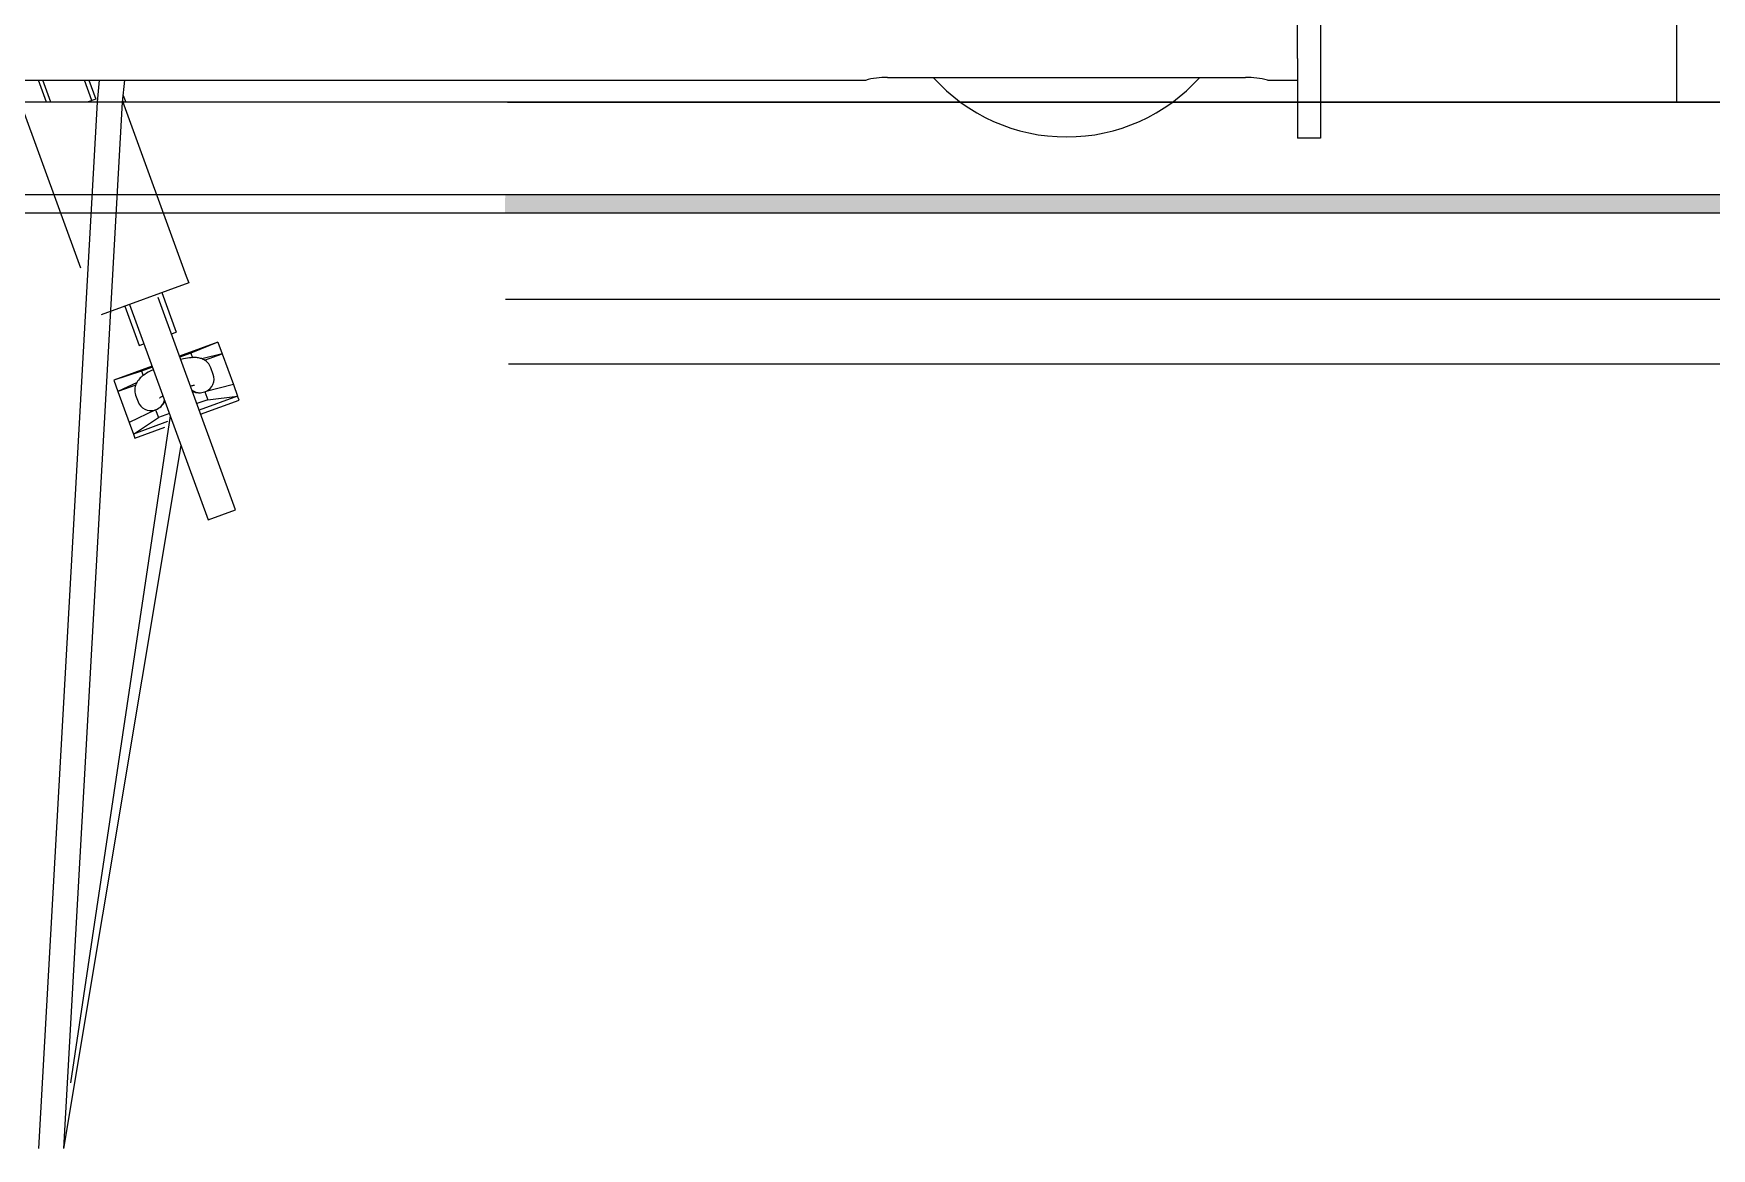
# Model space of a CAD drawing. Extents: x -599358 to 2865263, y -1062760 to 486533.
# Drawn here: x 1914712 to 1915502, y -664479 to -663954 of the extents above; entities that cross this region are included whole.
import ezdxf

# ---------------------------------------------------------------- set-up
doc = ezdxf.new("R2010")
doc.units = 0
for name, color, linetype in [('1', 7, 'Continuous'), ('A-LIN-V', 9, 'Continuous'), ('N010153-0000010', 7, 'Continuous'), ('N040301-0000177_', 7, 'Continuous'), ('N040413-0000113_', 7, 'Continuous'), ('N080101-0000215_', 7, 'Continuous'), ('N090101-0000023_', 7, 'Continuous'), ('主', 7, 'Continuous'), ('主梁佹爮鏉', 7, 'Continuous')]:
    doc.layers.add(name, color=color, linetype=linetype)

# ---------------------------------------------------------------- blocks, each defined once
blk = doc.blocks.new('23423wer')
at = {"layer": 'A-LIN-V'}
h = blk.add_hatch(color=1, dxfattribs=at)
h.dxf.hatch_style = 1
edge = h.paths.add_edge_path()
edge.add_spline(control_points=[(-1672257.2, 541877.1), (-1672257.17, 541879.23), (-1672257.14, 541881.36), (-1672257.1, 541883.5)], knot_values=[-38.32518, -38.32518, -38.32518, -38.32518, -31.932828, -31.932828, -31.932828, -31.932828], degree=3, periodic=0)
edge.add_line((-1672257.1, 541883.5), (-1672254.39, 541883.5))
edge.add_line((-1672254.39, 541883.5), (-1671666.48, 541883.5))
edge.add_line((-1671666.48, 541883.5), (-1671665.73, 541877.1))
edge.add_line((-1671665.73, 541877.1), (-1672257.2, 541877.1))
at = {"layer": '1', "color": 1, "linetype": 'Continuous'}
for p, q in [((-1672415.99, 541915.5), (-1672418.76, 541923.1)), ((-1672414.52, 541915.5), (-1672417.29, 541923.1)), ((-1672400.22, 541916.09), (-1672402.77, 541923.1)), ((-1672401.31, 541923.1), (-1672398.93, 541916.56)), ((-1672398.93, 541916.56), (-1672401.84, 541915.5)), ((-1672389.41, 541917.89), (-1672388.54, 541915.5)), ((-1672425.08, 541915.5), (-1672404.2, 541858.14)), ((-1672389.61, 541915.92), (-1672389.45, 541915.5)), ((-1672389.61, 541915.92), (-1672367.54, 541855.29)), ((-1672366.69, 541852.96), (-1672397.03, 541841.92)), ((-1672367.54, 541855.29), (-1672366.69, 541852.96)), ((-1672350.52, 541774.39), (-1672377.27, 541847.87)), ((-1672376.01, 541849.57), (-1672371.05, 541835.93)), ((-1672388.83, 541844.9), (-1672383.87, 541831.27)), ((-1672387.17, 541845.5), (-1672360.03, 541770.93)), ((-1672372.7, 541835.33), (-1672371.05, 541835.93)), ((-1672383.87, 541831.27), (-1672382.21, 541831.87)), ((-1672360.03, 541770.93), (-1672350.52, 541774.39))]:
    blk.add_line(p, q, dxfattribs=at)
at = {"layer": 'A-LIN-V', "color": 1}
for p, q in [((-1671851.37, 541915.5), (-1671851.37, 542117.1)), ((-1667588.3, 541915.5), (-1674651.93, 541915.5)), ((-1672256.29, 541915.5), (-1667588.3, 541915.5)), ((-1674651.93, 541883.5), (-1672256.29, 541883.5)), ((-1672256.29, 541883.5), (-1667428.3, 541883.5)), ((-1668701.94, 541877.1), (-1674651.93, 541877.1)), ((-1672257.01, 541847.28), (-1671663.69, 541847.3)), ((-1672151.49, 541847.3), (-1671138.13, 541847.3)), ((-1672255.93, 541824.9), (-1672082.74, 541824.9)), ((-1672151.49, 541824.9), (-1671138.13, 541824.9)), ((-1672034.74, 541824.9), (-1670882.74, 541824.9))]:
    blk.add_line(p, q, dxfattribs=at)
at = {"layer": 'N010153-0000010', "color": 1, "linetype": 'Continuous'}
for p, q in [((-1672356.6, 541832.44), (-1672369.89, 541827.6)), ((-1672356.6, 541832.44), (-1672365.99, 541828.6)), ((-1672356.6, 541832.44), (-1672355.13, 541828.4)), ((-1672379.4, 541824.14), (-1672392.69, 541819.3)), ((-1672379.26, 541823.77), (-1672383.03, 541822.4)), ((-1672365.99, 541828.6), (-1672369.76, 541827.23)), ((-1672365.99, 541828.6), (-1672365.42, 541827.03)), ((-1672355.13, 541828.4), (-1672362.15, 541826.59)), ((-1672361.24, 541826.18), (-1672355.13, 541828.4)), ((-1672358.21, 541821.26), (-1672359.04, 541823.53)), ((-1672355.13, 541828.4), (-1672351.26, 541817.77)), ((-1672383.03, 541822.4), (-1672392.69, 541819.3)), ((-1672392.69, 541819.3), (-1672391.22, 541815.27)), ((-1672384.62, 541818.42), (-1672391.22, 541815.27)), ((-1672383.03, 541822.4), (-1672382.47, 541820.85)), ((-1672351.26, 541817.77), (-1672361.12, 541815.23)), ((-1672351.26, 541817.77), (-1672349.79, 541813.73)), ((-1672385.07, 541817.51), (-1672391.22, 541815.27)), ((-1672391.22, 541815.27), (-1672387.35, 541804.63)), ((-1672385.1, 541814.04), (-1672384.27, 541811.77)), ((-1672360.13, 541812.49), (-1672363.89, 541811.12)), ((-1672349.79, 541813.73), (-1672363.08, 541808.9)), ((-1672362.58, 541807.5), (-1672349.29, 541812.34)), ((-1672361.12, 541815.23), (-1672360.13, 541812.49)), ((-1672360.13, 541812.49), (-1672349.79, 541813.73)), ((-1672349.29, 541812.34), (-1672349.79, 541813.73)), ((-1672378.16, 541809.03), (-1672387.35, 541804.63)), ((-1672385.88, 541800.6), (-1672377.17, 541806.29)), ((-1672378.16, 541809.03), (-1672377.17, 541806.29)), ((-1672373.4, 541807.66), (-1672377.17, 541806.29)), ((-1672387.35, 541804.63), (-1672385.88, 541800.6)), ((-1672374.1, 541804.88), (-1672385.88, 541800.6)), ((-1672385.88, 541800.6), (-1672385.37, 541799.21)), ((-1672385.37, 541799.21), (-1672375.04, 541802.97))]:
    blk.add_line(p, q, dxfattribs=at)
for centre, major_axis, start_param, end_param in [((-1672362.72, 541819.62), (-4.51, -1.64), 1.642098, 3.141593), ((-1672380.1, 541814.34), (5.41, 1.97), 4.712389, 5.48184), ((-1672379.76, 541813.42), (-4.51, -1.64), 1.904796, 2.558727), ((-1672362.72, 541819.62), (-4.51, -1.64), 0.582865, 1.236795), ((-1672363.06, 541820.55), (-5.41, -1.97), 0.801346, 1.570796), ((-1672379.76, 541813.42), (-4.51, -1.64), 0, 1.499495)]:
    blk.add_ellipse(centre, major_axis=major_axis, ratio=0.982113, start_param=start_param, end_param=end_param, dxfattribs=at)
for points, knots in [([(-1672359.04, 541823.53), (-1672359.36, 541824.19), (-1672359.88, 541825.21), (-1672361.29, 541826.31), (-1672362.71, 541826.88), (-1672364.22, 541827.11), (-1672366.04, 541827.06), (-1672367.83, 541826.77), (-1672369.11, 541826.47), (-1672369.41, 541826.4)], [0, 0, 0, 0, 0.0535796, 0.0986965, 0.1413734, 0.1889338, 0.2506416, 0.3392752, 0.3652917, 0.3652917, 0.3652917, 0.3652917]), ([(-1672379, 541822.9), (-1672379.39, 541822.71), (-1672380.67, 541822.05), (-1672382.3, 541821.05), (-1672383.84, 541819.74), (-1672385, 541818.14), (-1672385.55, 541816.02), (-1672385.28, 541814.79), (-1672385.1, 541814.04)], [0.6352942, 0.6352942, 0.6352942, 0.6352942, 0.6720167, 0.7614074, 0.8262121, 0.8925455, 0.9437788, 1, 1, 1, 1]), ([(-1672376.82, 541813.08), (-1672376.82, 541813.08), (-1672376.82, 541813.08), (-1672376.73, 541813.17), (-1672376.33, 541813.44), (-1672375.9, 541813.69), (-1672375.68, 541813.81)], [0.2067162, 0.2067162, 0.2067162, 0.2067162, 0.2074172, 0.2385505, 0.2794912, 0.3152019, 0.3152019, 0.3152019, 0.3152019]), ([(-1672366.08, 541817.3), (-1672365.79, 541817.36), (-1672365.26, 541817.44), (-1672364.83, 541817.48), (-1672364.76, 541817.47), (-1672364.76, 541817.47)], [0.6856623, 0.6856623, 0.6856623, 0.6856623, 0.7270391, 0.7723749, 0.7934893, 0.7934893, 0.7934893, 0.7934893])]:
    blk.add_open_spline(points, degree=3, knots=knots, dxfattribs=at)
at = {"layer": 'N040301-0000177_', "color": 1, "linetype": 'Continuous'}
for p, q in [((-1671974.72, 542039.1), (-1671974.72, 541911.1)), ((-1671982.72, 541930.67), (-1671982.72, 541911.1)), ((-1671982.72, 541911.1), (-1671982.72, 541903.1)), ((-1671974.72, 541911.1), (-1671974.72, 541903.1)), ((-1671974.72, 541903.1), (-1671982.72, 541903.1))]:
    blk.add_line(p, q, dxfattribs=at)
at = {"layer": 'N040413-0000113_', "color": 1, "linetype": 'Continuous'}
for p, q in [((-1671982.72, 541939.1), (-1671982.72, 542027.1)), ((-1671982.72, 541930.67), (-1671982.72, 541939.1)), ((-1672695.06, 541923.1), (-1672132.35, 541923.1)), ((-1672124.72, 541924.11), (-1672000.72, 541924.11)), ((-1671993.09, 541923.1), (-1671982.72, 541923.1))]:
    blk.add_line(p, q, dxfattribs=at)
for centre, radius, start, end in [((-1672125.18, 541898.33), 25.78, 88.96827, 106.13942), ((-1672000.26, 541898.28), 25.84, 73.8783, 91.01401)]:
    blk.add_arc(centre, radius, start, end, dxfattribs=at)
at = {"layer": 'N080101-0000215_', "color": 1, "linetype": 'Continuous'}
for p, q in [((-1672397.69, 541923.1), (-1672398.45, 541915.5)), ((-1672389.65, 541915.5), (-1672388.89, 541923.1)), ((-1672398.45, 541915.5), (-1672418.72, 541553.14)), ((-1672409.92, 541553.14), (-1672389.65, 541915.5)), ((-1672373.12, 541806.89), (-1672407.65, 541575.83)), ((-1672409.92, 541553.14), (-1672369.36, 541796.57))]:
    blk.add_line(p, q, dxfattribs=at)
at = {"layer": 'N090101-0000023_', "color": 1, "linetype": 'Continuous'}
blk.add_arc((-1672062.72, 541965.5), 62, 221.87813, 318.12188, dxfattribs=at)
at = {"layer": '主', "color": 1, "linetype": 'Continuous'}
blk.add_line((-1672026.06, 541915.5), (-1671982.72, 541915.5), dxfattribs=at)
at = {"layer": '主梁佹爮鏉', "color": 1, "linetype": 'Continuous'}
for p, q in [((-1672414.52, 541915.5), (-1672415.99, 541915.5)), ((-1672099.38, 541915.5), (-1672388.54, 541915.5)), ((-1671982.72, 541915.5), (-1672026.06, 541915.5))]:
    blk.add_line(p, q, dxfattribs=at)

msp = doc.modelspace()

# ---------------------------------------------------------------- block references
at = {"xscale": 1.35874988235309, "yscale": 1.35874988235309, "zscale": 1.35874988235309}
msp.add_blockref('23423wer', (4187113.37, -1400314.16), dxfattribs=at)

doc.saveas('drawing.dxf')
